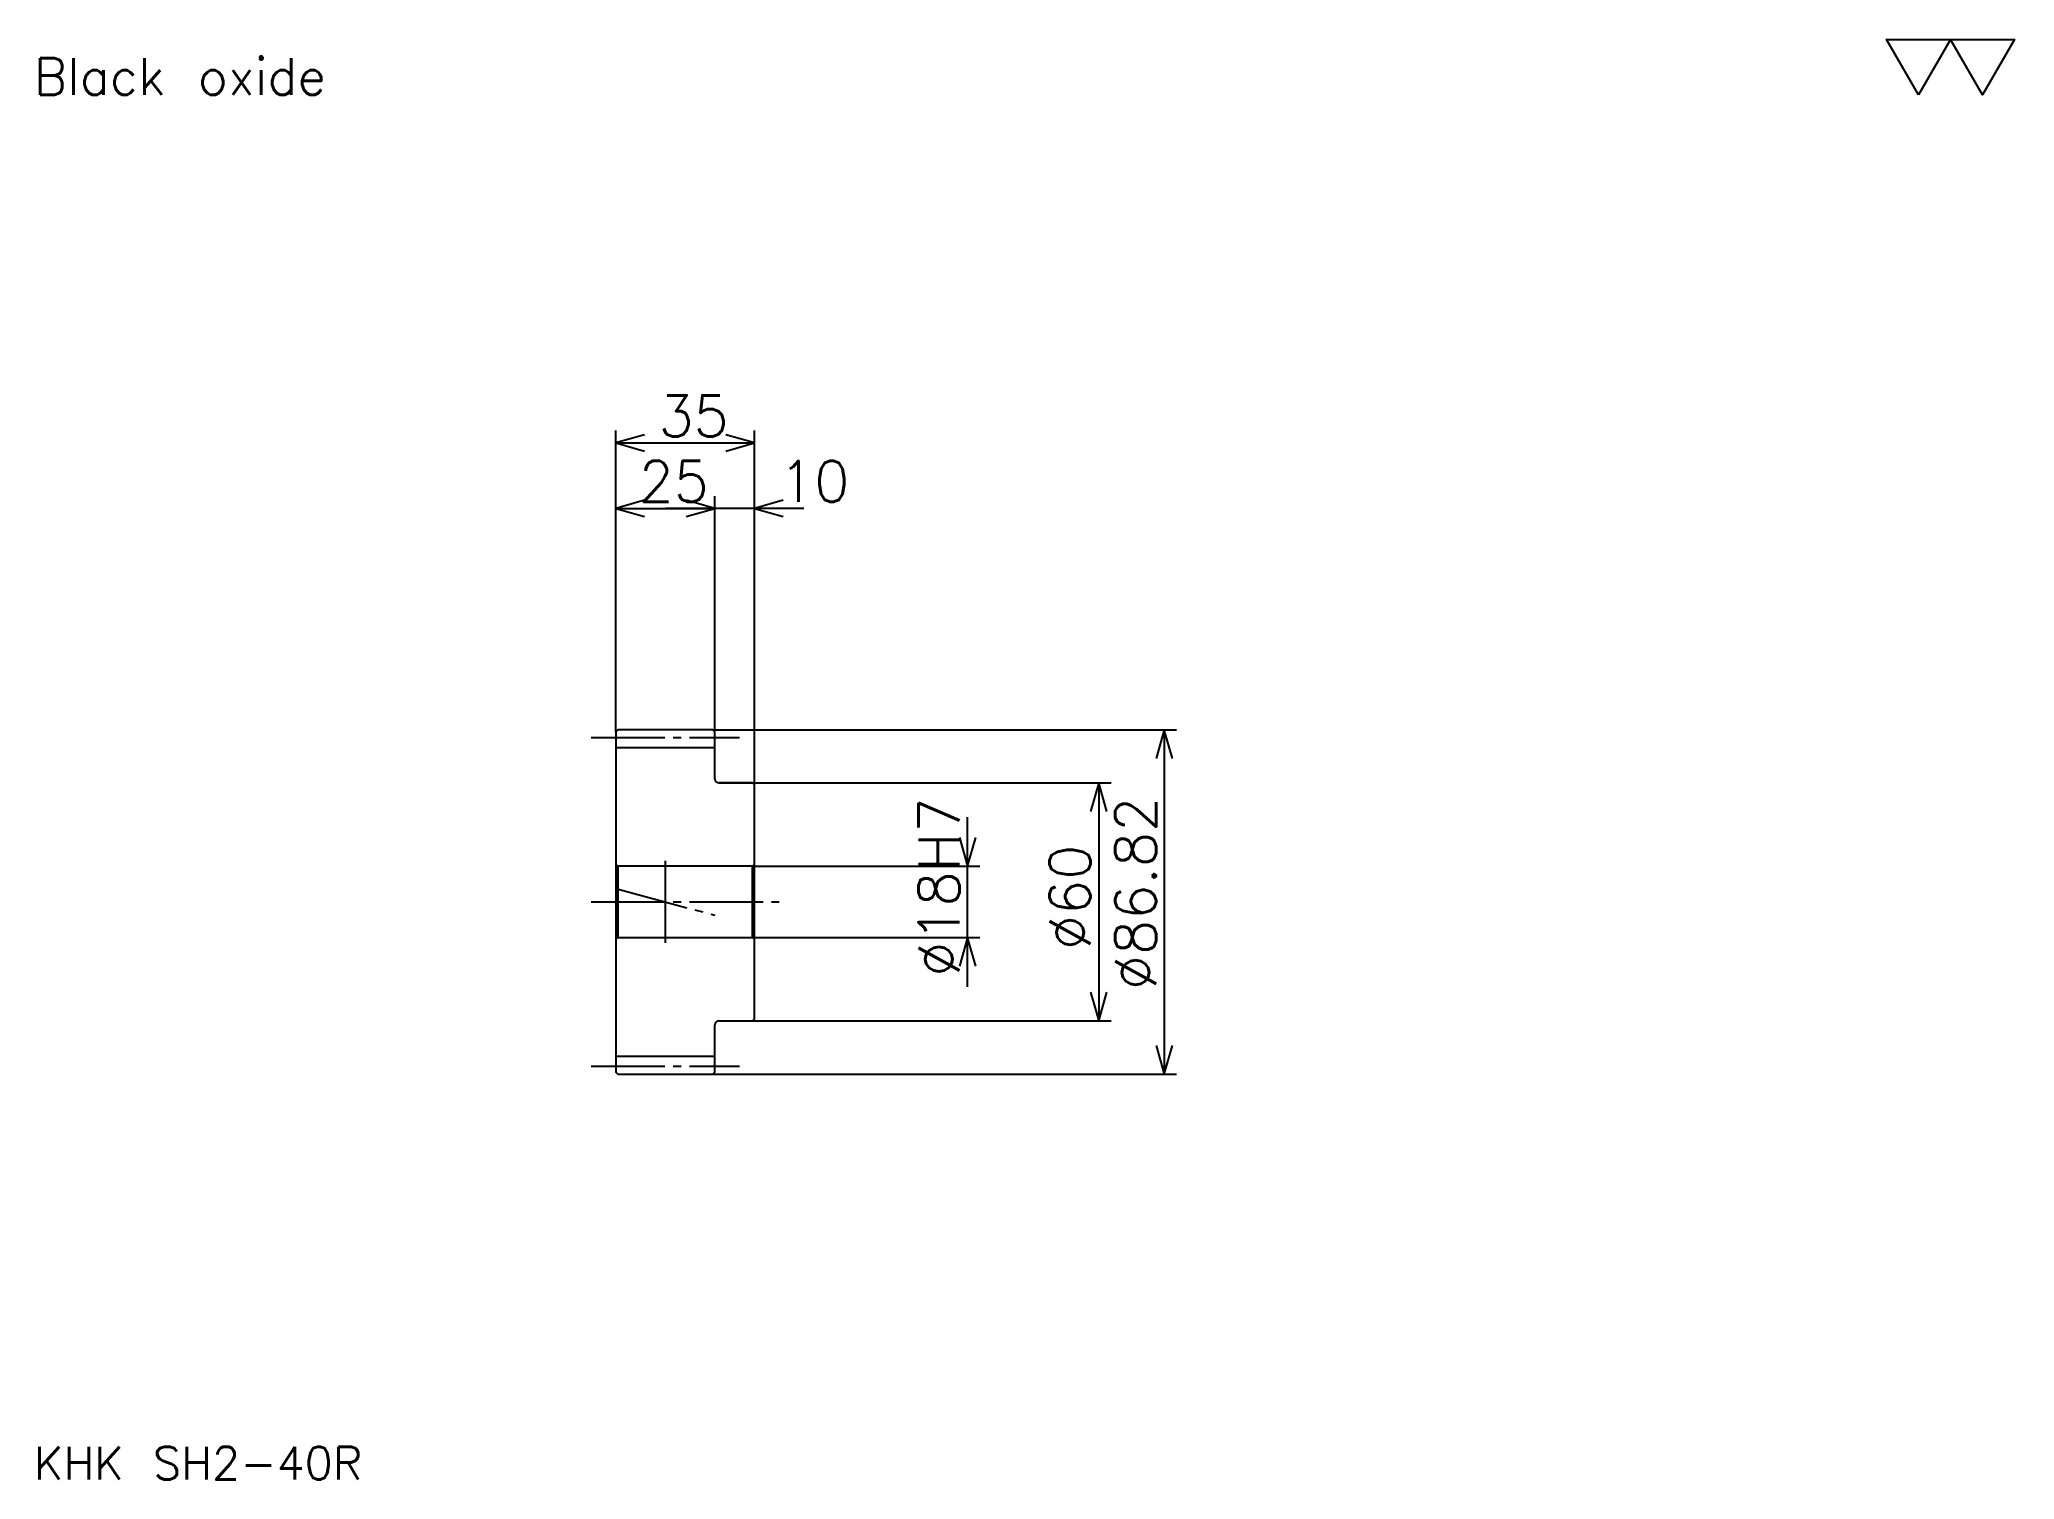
# Model space of a CAD drawing. Extents: x 22 to 520, y 23 to 386.
import ezdxf

# ---------------------------------------------------------------- set-up
doc = ezdxf.new("R2010")
doc.units = 0
doc.linetypes.add('DASHDOT', pattern=[24.782608, 18.586957, -2.065217, 2.065217, -2.065217])
doc.layers.get('0').update_dxf_attribs({"linetype": 'CONTINUOUS'})
doc.layers.add('DASHDOT', color=6, linetype='DASHDOT')
doc.styles.add('KANJI', font='TXT', dxfattribs={"bigfont": 'BIGFONT'})

msp = doc.modelspace()

# ---------------------------------------------------------------- linework, layer by layer
at = {"color": 5}
for p, q in [((167.282593, 211.726257), (167.282593, 287.106689)), ((167.282593, 284.008881), (202.282593, 284.008881)), ((202.282593, 211.726257), (202.282593, 287.106689)), ((192.282593, 211.726257), (192.282593, 270.584961)), ((167.282593, 267.487122), (192.282593, 267.487122)), ((214.673889, 267.487122), (179.891296, 267.487122)), ((167.282593, 211.226257), (167.282593, 211.726257)), ((191.782593, 211.726257), (202.282593, 211.726257)), ((192.282593, 211.226257), (192.282593, 211.726257)), ((202.282593, 211.726257), (308.641296, 211.726257)), ((202.282593, 197.815216), (202.282593, 211.726257)), ((305.543457, 211.726257), (305.543457, 124.904167)), ((193.282593, 198.315216), (202.282593, 198.315216)), ((202.282593, 198.315216), (292.119537, 198.315216)), ((289.021729, 198.315216), (289.021729, 138.315216)), ((255.978241, 146.92392), (255.978241, 189.706512)), ((202.282593, 177.315216), (259.07605, 177.315216)), ((202.282593, 159.315216), (259.07605, 159.315216)), ((193.282593, 138.315216), (202.282593, 138.315216)), ((202.282593, 138.315216), (292.119537, 138.315216)), ((191.782593, 124.904167), (202.282593, 124.904167)), ((202.282593, 124.904167), (308.641296, 124.904167))]:
    msp.add_line(p, q, dxfattribs=at)
at = {"color": 4}
for p, q in [((167.282593, 207.226257), (192.282593, 207.226257)), ((167.782593, 177.315216), (167.782593, 159.315216)), ((201.782593, 177.315216), (202.282593, 177.815216)), ((201.782593, 159.315216), (202.282593, 158.815216)), ((167.282593, 129.404175), (192.282593, 129.404175))]:
    msp.add_line(p, q, dxfattribs=at)
at = {"color": 7}
msp.add_line((179.782593, 178.641296), (179.782593, 157.989136), dxfattribs=at)
msp.add_lwpolyline([(495.652161, 371.739136), (487.597809, 385.700012), (519.815186, 385.700012), (511.760864, 371.739136), (503.706512, 385.700012), (495.652161, 371.739136)], dxfattribs=at)
at = {"color": 5}
for points in [[(174.510849, 286.074097), (167.282593, 284.008881), (174.510849, 281.943665)], [(195.054337, 281.943665), (202.282593, 284.008881), (195.054337, 286.074097)], [(174.510849, 269.552368), (167.282593, 267.487122), (174.510849, 265.421936)], [(185.054337, 265.421936), (192.282593, 267.487122), (185.054337, 269.552368)], [(185.054337, 265.421936), (192.282593, 267.487122), (185.054337, 269.552368)], [(209.510849, 269.552368), (202.282593, 267.487122), (209.510849, 265.421936)], [(307.608673, 204.498001), (305.543457, 211.726257), (303.478241, 204.498001)], [(291.086945, 191.08696), (289.021729, 198.315216), (286.956512, 191.08696)], [(253.913025, 184.543472), (255.978241, 177.315216), (258.043457, 184.543472)], [(258.043457, 152.08696), (255.978241, 159.315216), (253.913025, 152.08696)], [(286.956512, 145.543472), (289.021729, 138.315216), (291.086945, 145.543472)], [(303.478241, 132.132431), (305.543457, 124.904167), (307.608673, 132.132431)]]:
    msp.add_lwpolyline(points, dxfattribs=at)
at = {"color": 4}
for points in [[(192.282593, 199.315216), (192.282593, 211.226257), (191.782593, 211.726257), (167.782593, 211.726257), (167.282593, 211.226257), (167.282593, 158.815216)], [(193.282593, 138.315216), (201.782593, 138.315216), (202.282593, 138.815216), (202.282593, 197.815216), (201.782593, 198.315216), (193.282593, 198.315216)], [(167.282593, 158.815216), (167.782593, 159.315216), (201.782593, 159.315216), (201.782593, 177.315216), (167.782593, 177.315216), (167.282593, 177.815216)], [(167.282593, 158.815216), (167.282593, 125.404167), (167.782593, 124.904167), (191.782593, 124.904167), (192.282593, 125.404167), (192.282593, 137.315216)]]:
    msp.add_lwpolyline(points, dxfattribs=at)
for centre, start, end in [((193.282593, 199.315216), 180, 270), ((193.282593, 137.315216), 90, 180)]:
    msp.add_arc(centre, 1, start, end, dxfattribs=at)
at = {"layer": 'DASHDOT', "color": 7}
for p, q in [((161.086945, 209.726257), (198.478241, 209.726257)), ((167.282593, 171.664581), (192.282593, 164.965851)), ((161.086945, 168.315216), (208.478241, 168.315216)), ((161.086945, 126.904167), (198.478241, 126.904167))]:
    msp.add_line(p, q, dxfattribs=at)

# ---------------------------------------------------------------- texts
at = {"color": 7, "style": 'KANJI'}
for s, height, p in [('Black oxide', 9.293478, (20.652174, 371.739136)), ('35', 10.326087, (178.070633, 285.661041)), ('25', 10.326087, (173.070633, 269.139313)), ('10', 10.326087, (208.478241, 269.139313)), ('KHK SH2-40R', 8.26087, (20.652174, 22.717392))]:
    msp.add_text(s, height=height, dxfattribs=at).set_placement(p)
for s, p in [('%%c18H7', (253.913025, 149.470108)), ('%%c86.82', (303.478241, 146.114136)), ('%%c60', (286.956512, 156.182068))]:
    msp.add_text(s, height=10.326087, rotation=90, dxfattribs=at).set_placement(p)

doc.saveas('drawing.dxf')
